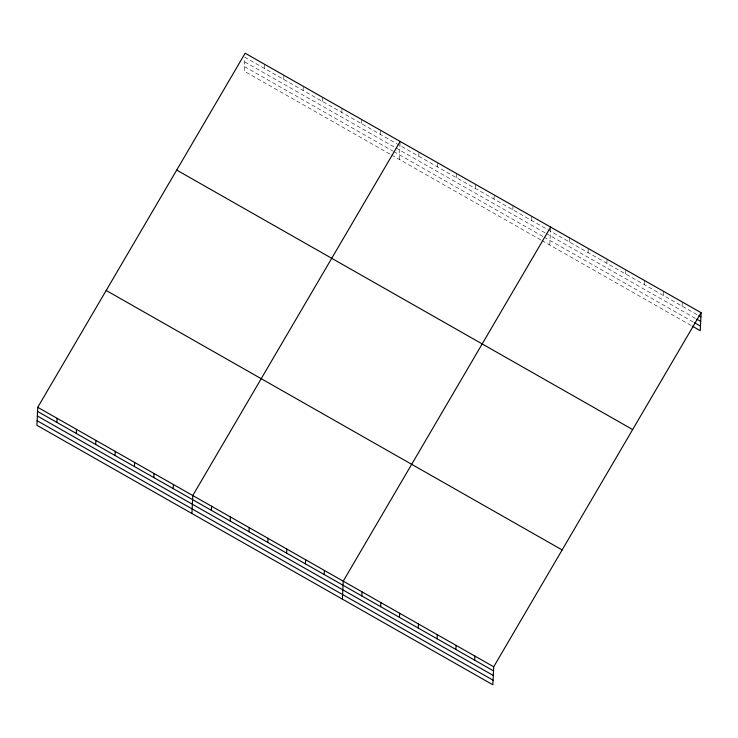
<?xml version="1.0" encoding="UTF-8"?>
<svg xmlns="http://www.w3.org/2000/svg" width="738" height="738" viewBox="0 0 738 738"><rect width="100%" height="100%" fill="white"/><g stroke="black" fill="none" stroke-linecap="round" stroke-linejoin="round"><path stroke-width="0.55" stroke-dasharray="3.69 2.77" d="M264.333 68.366L264.527 64.261M283.706 79.39L283.899 75.285M303.087 90.423L303.281 86.318M322.46 101.447L322.654 97.342M341.842 112.48L342.035 108.375M361.223 123.504L361.417 119.399M380.596 134.537L380.79 130.423M399.323 159.426L400.125 142.48M418.787 156.262L418.981 152.157M437.597 166.972L437.791 162.858M456.398 177.673L456.591 173.568M475.207 188.374L475.401 184.269M494.017 199.085L494.211 194.97M512.827 209.786L513.021 205.681M531.637 220.487L531.83 216.382M549.792 245.062L550.585 228.116M569.247 241.898L569.441 237.784M588.057 252.599L588.251 248.494M606.867 263.3L607.06 259.195M625.676 274.01L625.87 269.896M644.486 284.711L644.68 280.606M663.287 295.412L663.48 291.307M682.096 306.122L682.29 302.008M696.949 314.572L244.951 57.343L244.296 71.208L390.605 154.463M244.739 61.918L394.913 147.379M395.882 147.932L545.281 232.95M546.268 233.512L695.74 318.585M244.518 66.632L392.754 150.995M393.723 151.548L543.076 236.538M544.063 237.101L693.535 322.165M391.574 155.017L540.88 239.988M541.867 240.551L692.336 326.178"/><path stroke-width="1.11" d="M37.749 407.311L36.9 425.291L492.855 684.772L493.704 666.792L701.1 312.709L245.145 53.228L37.749 407.311L493.704 666.792M56.927 422.45L57.121 418.335M76.309 433.474L76.503 429.368M95.691 444.507L95.885 440.392M115.063 455.531L115.257 451.425M134.445 466.564L134.639 462.449M153.827 477.587L154.021 473.482M173.199 488.611L173.393 484.506M191.926 513.51L192.775 495.539L400.171 141.456M211.391 510.345L211.585 506.24M230.191 521.046L230.385 516.941M249.001 531.757L249.195 527.642M267.811 542.458L268.005 538.353M286.621 553.159L286.814 549.054M305.431 563.869L305.624 559.755M324.231 574.57L324.425 570.465M342.386 599.136L343.235 581.166L550.631 227.083M361.851 595.972L362.044 591.867M380.66 606.682L380.854 602.568M399.47 617.383L399.664 613.278M418.28 628.084L418.474 623.979M437.081 638.794L437.274 634.68M455.89 649.495L456.084 645.39M474.7 660.196L474.894 656.091M701.1 312.709L700.251 330.689L692.336 326.178M698.923 315.698L700.906 316.823M696.727 319.148L700.694 321.399M694.532 322.737L700.473 326.113M176.705 170.081L632.66 429.562M106.189 290.468L562.144 549.948M37.555 411.417L493.51 670.897M37.334 415.992L493.288 675.482M37.112 420.706L493.067 680.196"/></g></svg>
